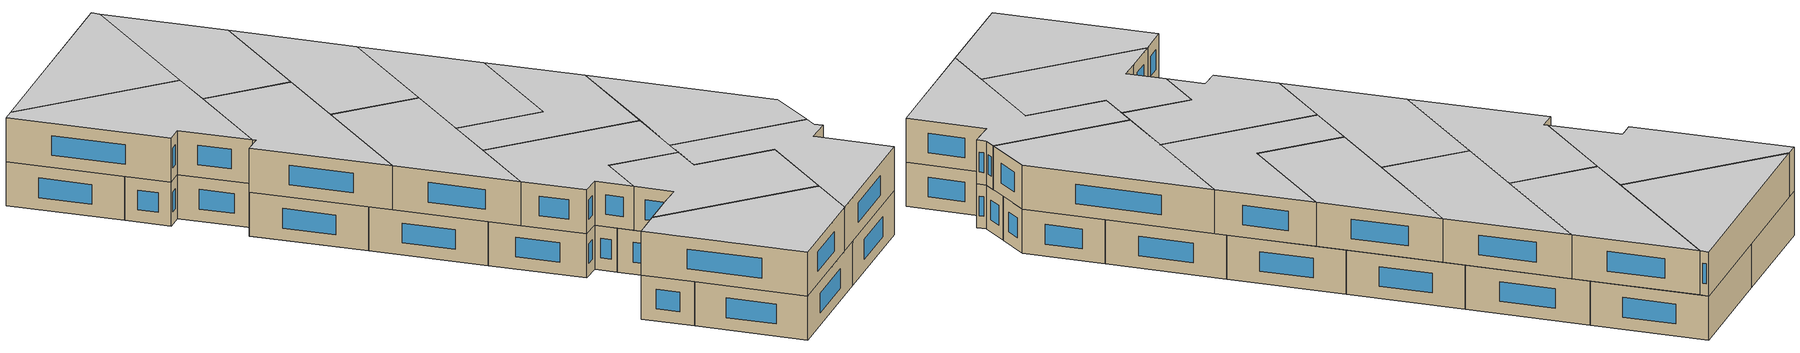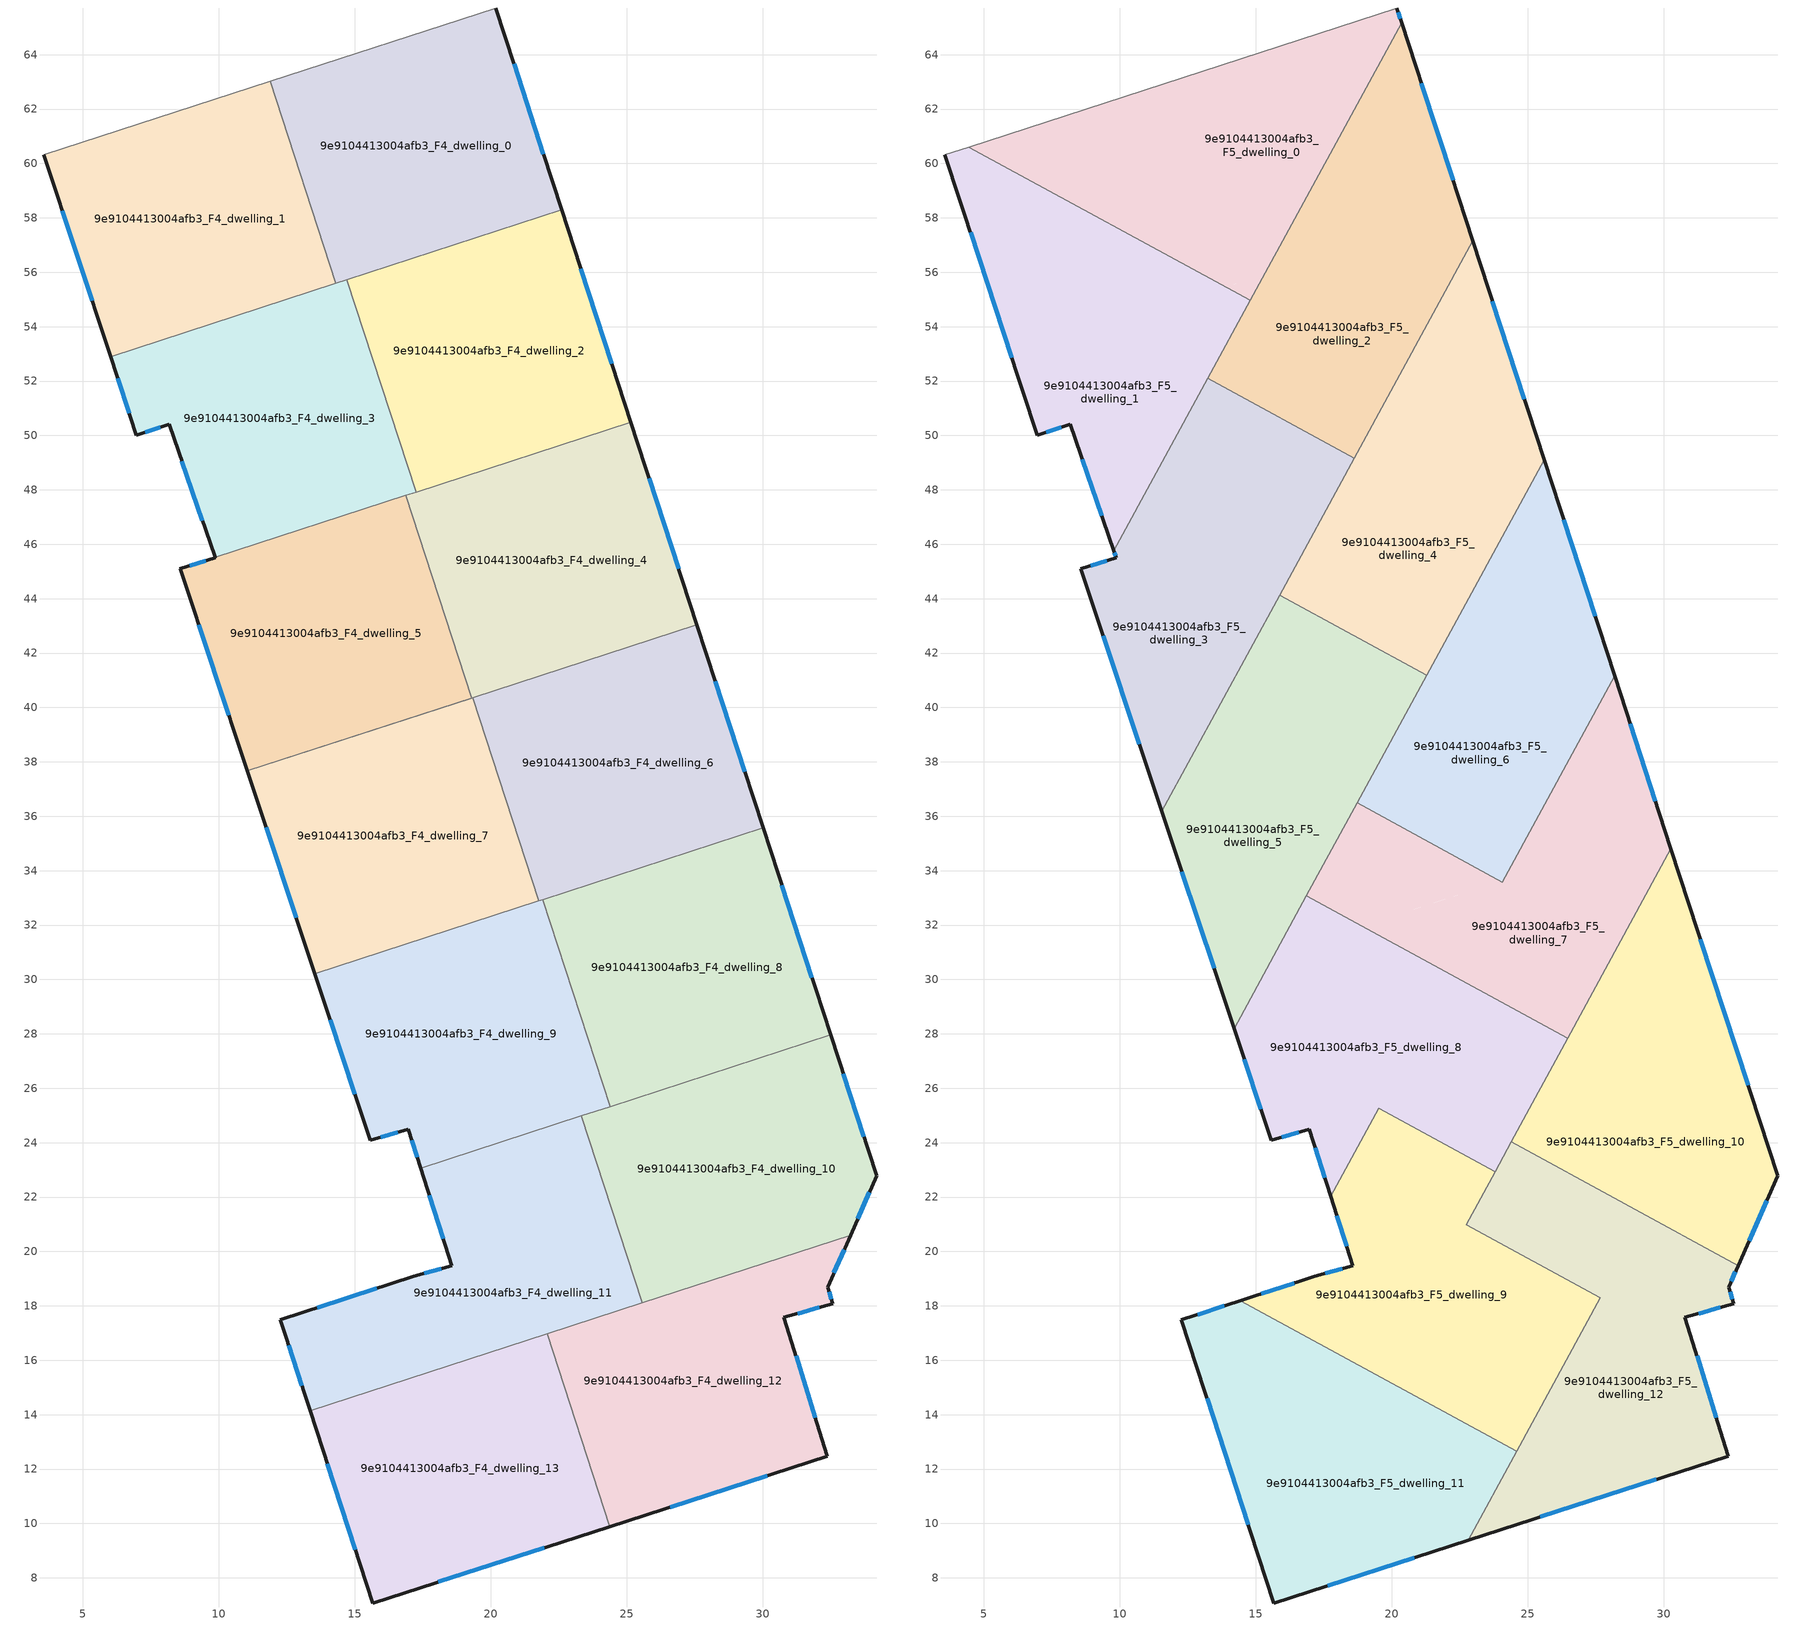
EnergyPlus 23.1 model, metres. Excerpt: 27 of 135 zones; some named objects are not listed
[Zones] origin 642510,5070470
9e9104413004afb3_F4_dwelling_0
 floor to 9e9104413004afb3_F3_dwelling_0 (EU_floor_Construction): 20.18,65.72 22.6,58.29 14.3,55.59 11.88,63.02 z12
 wall outside (EU_wall_Construction): 22.6,58.29 20.18,65.72 z12:15
 wall to 9e9104413004afb3_F4_dwelling_1 (EU_wall_Construction): 11.88,63.02 14.3,55.59 z12:15
 wall adiabatic (EU_wall_Construction): 20.18,65.72 11.88,63.02 z12:15
 wall to 9e9104413004afb3_F4_dwelling_2 (EU_wall_Construction): 14.71,55.72 22.6,58.29 z12:15
 wall to 9e9104413004afb3_F4_dwelling_3 (EU_wall_Construction): 14.3,55.59 14.71,55.72 z12:15
 window (EU_Window_Construction): 21.93,60.35 20.85,63.66 z12.83:14.17
9e9104413004afb3_F4_dwelling_1
 floor to 9e9104413004afb3_F3_dwelling_1 (EU_floor_Construction): 11.88,63.02 14.3,55.59 6.01,52.9 3.57,60.32 z12
 wall outside (EU_wall_Construction): 3.57,60.32 6.01,52.9 z12:15
 wall adiabatic (EU_wall_Construction): 11.88,63.02 3.57,60.32 z12:15
 wall to 9e9104413004afb3_F4_dwelling_3 (EU_wall_Construction): 6.01,52.9 14.3,55.59 z12:15
 window (EU_Window_Construction): 4.24,58.26 5.34,54.95 z12.83:14.17
9e9104413004afb3_F4_dwelling_10
 floor to 9e9104413004afb3_F3_dwelling_10 (EU_floor_Construction): 32.49,27.96 34.18,22.78 33.22,20.6 25.56,18.11 23.33,24.98 z12
 wall outside (EU_wall_Construction): 33.22,20.6 34.18,22.78 32.49,27.96 z12:15
 wall to 9e9104413004afb3_F4_dwelling_11 (EU_wall_Construction): 23.33,24.98 25.56,18.11 z12:15
 wall to 9e9104413004afb3_F4_dwelling_12 (EU_wall_Construction): 25.56,18.11 33.22,20.6 z12:15
 wall to 9e9104413004afb3_F4_dwelling_8 (EU_wall_Construction): 32.49,27.96 24.39,25.32 z12:15
 wall to 9e9104413004afb3_F4_dwelling_9 (EU_wall_Construction): 24.39,25.32 23.33,24.98 z12:15
 window (EU_Window_Construction): 33.49,21.21 33.91,22.18 / 33.71,24.21 32.96,26.52 z12.83:14.17
 ceiling adiabatic (EU_roof_Construction): 23.92,23.17 25.25,25.61 23.33,24.98 z15
9e9104413004afb3_F4_dwelling_11
 floor to 9e9104413004afb3_F3_dwelling_11 (EU_floor_Construction): 23.33,24.98 25.56,18.11 13.35,14.14 12.26,17.48 17.16,19.08 18.56,19.48 17.42,23.06 z12
 wall outside (EU_wall_Construction): 17.42,23.06 18.56,19.48 17.16,19.08 12.26,17.48 13.35,14.14 z12:15
 wall to 9e9104413004afb3_F4_dwelling_9 (EU_wall_Construction): 23.33,24.98 17.42,23.06 z12:15
 wall to 9e9104413004afb3_F4_dwelling_13 (EU_wall_Construction): 13.35,14.14 22.06,16.98 z12:15
 wall to 9e9104413004afb3_F4_dwelling_12 (EU_wall_Construction): 22.06,16.98 25.56,18.11 z12:15
 window (EU_Window_Construction): 12.56,16.56 13.05,15.07 / 15.81,18.64 13.62,17.93 / 18.18,19.37 17.55,19.19 / 17.74,22.07 18.25,20.47 z12.83:14.17
 ceiling adiabatic (EU_roof_Construction): 23.8,22.94 23.92,23.17 23.33,24.98 21.27,24.31 z15
9e9104413004afb3_F4_dwelling_12
 floor to 9e9104413004afb3_F3_dwelling_12 (EU_floor_Construction): 33.22,20.6 32.38,18.68 32.57,18.08 30.77,17.58 32.37,12.47 24.37,9.89 22.06,16.98 z12
 wall outside (EU_wall_Construction): 24.37,9.89 32.37,12.47 30.77,17.58 32.57,18.08 32.38,18.68 33.22,20.6 z12:15
 wall to 9e9104413004afb3_F4_dwelling_13 (EU_wall_Construction): 22.06,16.98 24.37,9.89 z12:15
 window (EU_Window_Construction): 32.52,18.24 32.43,18.51 / 31.27,17.72 32.08,17.94 / 31.93,13.89 31.22,16.16 / 26.58,10.6 30.16,11.76 / 32.61,19.21 32.99,20.07 z12.83:14.17
9e9104413004afb3_F4_dwelling_13
 floor to 9e9104413004afb3_F3_dwelling_13 (EU_floor_Construction): 22.06,16.98 24.37,9.89 15.66,7.08 13.35,14.14 z12
 wall outside (EU_wall_Construction): 13.35,14.14 15.66,7.08 24.37,9.89 z12:15
 window (EU_Window_Construction): 18.07,7.85 21.96,9.11 / 13.99,12.19 15.02,9.03 z12.83:14.17
9e9104413004afb3_F4_dwelling_2
 floor to 9e9104413004afb3_F3_dwelling_2 (EU_floor_Construction): 22.6,58.29 25.15,50.48 17.24,47.92 14.71,55.72 z12
 wall outside (EU_wall_Construction): 25.15,50.48 22.6,58.29 z12:15
 wall to 9e9104413004afb3_F4_dwelling_3 (EU_wall_Construction): 14.71,55.72 17.24,47.92 z12:15
 wall to 9e9104413004afb3_F4_dwelling_4 (EU_wall_Construction): 17.24,47.92 25.15,50.48 z12:15
 window (EU_Window_Construction): 24.44,52.65 23.3,56.13 z12.83:14.17
9e9104413004afb3_F4_dwelling_3
 floor to 9e9104413004afb3_F3_dwelling_3 (EU_floor_Construction): 14.71,55.72 17.24,47.92 9.86,45.52 8.17,50.41 6.97,50.01 6.01,52.9 z12
 wall outside (EU_wall_Construction): 6.01,52.9 6.97,50.01 8.17,50.41 9.86,45.52 z12:15
 wall to 9e9104413004afb3_F4_dwelling_5 (EU_wall_Construction): 9.86,45.52 16.87,47.8 z12:15
 wall to 9e9104413004afb3_F4_dwelling_4 (EU_wall_Construction): 16.87,47.79 17.25,47.92 z12:15
 window (EU_Window_Construction): 8.64,49.05 9.39,46.87 / 7.3,50.12 7.83,50.3 / 6.28,52.1 6.7,50.81 z12.83:14.17
9e9104413004afb3_F4_dwelling_4
 floor to 9e9104413004afb3_F3_dwelling_4 (EU_floor_Construction): 25.15,50.48 27.57,43.04 19.29,40.35 16.87,47.79 z12
 wall outside (EU_wall_Construction): 27.57,43.04 25.15,50.48 z12:15
 wall to 9e9104413004afb3_F4_dwelling_5 (EU_wall_Construction): 16.87,47.79 19.29,40.35 11.04,37.66 z12:15
 wall to 9e9104413004afb3_F4_dwelling_7 (EU_wall_Construction): 11.04,37.66 19.32,40.36 z12:15
 wall to 9e9104413004afb3_F4_dwelling_6 (EU_wall_Construction): 19.32,40.36 27.57,43.04 z12:15
 window (EU_Window_Construction): 26.9,45.1 25.82,48.42 z12.83:14.17
9e9104413004afb3_F4_dwelling_5
 floor to 9e9104413004afb3_F3_dwelling_5 (EU_floor_Construction): 16.87,47.79 19.29,40.35 11.04,37.66 8.56,45.1 9.87,45.5 9.86,45.52 z12
 wall outside (EU_wall_Construction): 8.57,45.1 11.04,37.66 / 9.86,45.52 9.87,45.5 8.56,45.1 z12:15
 window (EU_Window_Construction): 9.25,43.04 10.36,39.72 / 9.51,45.39 8.93,45.21 z12.83:14.17
9e9104413004afb3_F4_dwelling_6
 floor to 9e9104413004afb3_F3_dwelling_6 (EU_floor_Construction): 27.57,43.04 30.01,35.57 21.75,32.88 19.32,40.36 z12
 wall outside (EU_wall_Construction): 30.01,35.57 27.57,43.04 z12:15
 wall to 9e9104413004afb3_F4_dwelling_7 (EU_wall_Construction): 19.32,40.36 21.75,32.88 z12:15
 wall to 9e9104413004afb3_F4_dwelling_8 (EU_wall_Construction): 21.91,32.94 30.01,35.57 z12:15
 wall to 9e9104413004afb3_F4_dwelling_9 (EU_wall_Construction): 21.75,32.88 21.91,32.94 z12:15
 window (EU_Window_Construction): 29.33,37.64 28.25,40.97 z12.83:14.17
9e9104413004afb3_F4_dwelling_7
 floor to 9e9104413004afb3_F3_dwelling_7 (EU_floor_Construction): 19.32,40.36 21.75,32.88 13.52,30.21 11.04,37.66 z12
 wall outside (EU_wall_Construction): 11.04,37.66 13.52,30.21 z12:15
 wall to 9e9104413004afb3_F4_dwelling_9 (EU_wall_Construction): 13.52,30.21 21.75,32.88 z12:15
 window (EU_Window_Construction): 11.73,35.6 12.84,32.27 z12.83:14.17
9e9104413004afb3_F4_dwelling_8
 floor to 9e9104413004afb3_F3_dwelling_8 (EU_floor_Construction): 30.01,35.57 32.49,27.96 24.39,25.33 21.91,32.94 z12
 wall outside (EU_wall_Construction): 32.49,27.96 30.01,35.57 z12:15
 wall to 9e9104413004afb3_F4_dwelling_9 (EU_wall_Construction): 21.91,32.94 24.39,25.33 z12:15
 window (EU_Window_Construction): 31.8,30.07 30.69,33.46 z12.83:14.17
9e9104413004afb3_F4_dwelling_9
 floor to 9e9104413004afb3_F3_dwelling_9 (EU_floor_Construction): 21.91,32.94 24.39,25.33 17.42,23.06 16.96,24.49 15.56,24.09 13.52,30.21 z12
 wall outside (EU_wall_Construction): 13.52,30.21 15.56,24.09 16.96,24.49 17.42,23.06 z12:15
 window (EU_Window_Construction): 15.95,24.2 16.58,24.38 / 14.09,28.52 15,25.78 / 17.09,24.09 17.29,23.46 z12.83:14.17
9e9104413004afb3_F5_dwelling_0
 floor to 9e9104413004afb3_F4_dwelling_0 (EU_floor_Construction): 20.18,65.72 20.35,65.18 15.31,55.92 14.3,55.59 11.88,63.02 z15
 floor to 9e9104413004afb3_F4_dwelling_1 (EU_floor_Construction): 11.88,63.02 14.3,55.59 13.89,55.46 4.45,60.6 z15
 floor to 9e9104413004afb3_F4_dwelling_3 (EU_floor_Construction): 14.71,55.72 14.89,55.16 14.79,54.97 13.89,55.46 z15
 floor to 9e9104413004afb3_F4_dwelling_2 (EU_floor_Construction): 15.31,55.92 14.89,55.16 14.71,55.72 z15
 wall outside (EU_wall_Construction): 20.35,65.18 20.18,65.72 z15:18
 wall to 9e9104413004afb3_F5_dwelling_1 (EU_wall_Construction): 4.45,60.6 14.79,54.97 z15:18
 wall adiabatic (EU_wall_Construction): 20.18,65.72 4.45,60.6 z15:18
 wall to 9e9104413004afb3_F5_dwelling_2 (EU_wall_Construction): 14.79,54.97 20.35,65.18 z15:18
 window (EU_Window_Construction): 20.31,65.33 20.23,65.57 z15.83:17.17
 ceiling to 9e9104413004afb3_F6_dwelling_0 (EU_floor_Construction): 14.79,54.97 20.35,65.18 20.18,65.72 4.45,60.6 z18
9e9104413004afb3_F5_dwelling_1
 floor to 9e9104413004afb3_F4_dwelling_1 (EU_floor_Construction): 13.89,55.46 6.01,52.9 3.57,60.32 4.45,60.6 z15
 floor to 9e9104413004afb3_F4_dwelling_3 (EU_floor_Construction): 14.79,54.97 9.77,45.77 8.17,50.41 6.97,50.01 6.01,52.9 13.89,55.46 z15
 wall outside (EU_wall_Construction): 3.57,60.32 6.97,50.01 8.17,50.41 9.77,45.77 z15:18
 wall adiabatic (EU_wall_Construction): 4.45,60.6 3.57,60.32 z15:18
 wall to 9e9104413004afb3_F5_dwelling_3 (EU_wall_Construction): 9.77,45.77 13.22,52.1 z15:18
 wall to 9e9104413004afb3_F5_dwelling_2 (EU_wall_Construction): 13.22,52.1 14.79,54.97 z15:18
 window (EU_Window_Construction): 8.61,49.12 9.33,47.05 / 7.3,50.12 7.83,50.3 / 4.51,57.46 6.02,52.86 z15.83:17.17
 ceiling to 9e9104413004afb3_F6_dwelling_1 (EU_floor_Construction): 9.77,45.77 14.79,54.97 4.45,60.6 3.57,60.32 6.97,50.01 8.17,50.41 z18
9e9104413004afb3_F5_dwelling_10
 floor to 9e9104413004afb3_F4_dwelling_10 (EU_floor_Construction): 32.49,27.96 34.18,22.78 33.22,20.6 31.62,20.08 24.39,24.03 25.25,25.61 z15
 floor to 9e9104413004afb3_F4_dwelling_12 (EU_floor_Construction): 33.22,20.6 32.73,19.48 31.62,20.08 z15
 floor to 9e9104413004afb3_F4_dwelling_8 (EU_floor_Construction): 30.26,34.8 32.49,27.96 25.25,25.61 z15
 wall outside (EU_wall_Construction): 32.73,19.48 34.18,22.78 30.26,34.8 z15:18
 wall to 9e9104413004afb3_F5_dwelling_12 (EU_wall_Construction): 24.39,24.03 32.73,19.48 z15:18
 wall to 9e9104413004afb3_F5_dwelling_7 (EU_wall_Construction): 30.26,34.8 26.47,27.84 z15:18
 wall to 9e9104413004afb3_F5_dwelling_8 (EU_wall_Construction): 26.46,27.84 24.39,24.03 z15:18
 window (EU_Window_Construction): 33.13,20.4 33.78,21.87 / 33.09,26.11 31.34,31.47 z15.83:17.17
 ceiling to 9e9104413004afb3_F6_dwelling_10 (EU_floor_Construction): 32.73,19.48 34.18,22.78 30.26,34.8 24.39,24.03 z18
9e9104413004afb3_F5_dwelling_11
 floor to 9e9104413004afb3_F4_dwelling_13 (EU_floor_Construction): 23.23,13.4 23.88,11.37 22.8,9.38 15.66,7.08 13.35,14.14 18.68,15.88 z15
 floor to 9e9104413004afb3_F4_dwelling_11 (EU_floor_Construction): 18.68,15.88 13.35,14.14 12.26,17.48 14.43,18.19 z15
 floor to 9e9104413004afb3_F4_dwelling_12 (EU_floor_Construction): 24.58,12.66 23.88,11.37 23.23,13.4 z15
 wall outside (EU_wall_Construction): 14.43,18.19 12.26,17.48 15.66,7.08 22.8,9.38 z15:18
 wall to 9e9104413004afb3_F5_dwelling_9 (EU_wall_Construction): 24.58,12.66 14.43,18.19 z15:18
 wall to 9e9104413004afb3_F5_dwelling_12 (EU_wall_Construction): 22.8,9.38 24.58,12.66 z15:18
 window (EU_Window_Construction): 13.2,14.6 14.72,9.96 / 13.83,17.99 12.86,17.68 / 17.64,7.71 20.82,8.74 z15.83:17.17
 ceiling to 9e9104413004afb3_F6_dwelling_11 (EU_floor_Construction): 22.8,9.38 24.58,12.66 14.43,18.19 12.26,17.48 15.66,7.08 z18
9e9104413004afb3_F5_dwelling_12
 floor to 9e9104413004afb3_F4_dwelling_12 (EU_floor_Construction): 32.73,19.48 32.38,18.68 32.57,18.08 30.77,17.58 32.37,12.47 24.37,9.89 23.88,11.37 27.66,18.3 27.09,18.61 31.62,20.08 z15
 floor to 9e9104413004afb3_F4_dwelling_10 (EU_floor_Construction): 31.62,20.08 27.09,18.61 25.04,19.73 23.92,23.17 24.39,24.03 z15
 floor to 9e9104413004afb3_F4_dwelling_13 (EU_floor_Construction): 23.88,11.37 24.37,9.89 22.8,9.38 z15
 floor to 9e9104413004afb3_F4_dwelling_11 (EU_floor_Construction): 23.92,23.17 25.04,19.73 22.73,20.99 z15
 wall outside (EU_wall_Construction): 22.8,9.38 32.37,12.47 30.77,17.58 32.57,18.08 32.38,18.68 32.73,19.48 z15:18
 wall to 9e9104413004afb3_F5_dwelling_9 (EU_wall_Construction): 23.8,22.94 22.73,20.99 27.66,18.3 24.59,12.66 z15:18
 wall to 9e9104413004afb3_F5_dwelling_8 (EU_wall_Construction): 24.39,24.03 23.8,22.94 z15:18
 window (EU_Window_Construction): 25.45,10.24 29.72,11.62 / 32.47,18.9 32.63,19.26 / 32.52,18.24 32.43,18.51 / 31.27,17.72 32.08,17.94 / 31.93,13.89 31.22,16.16 z15.83:17.17
 ceiling to 9e9104413004afb3_F6_dwelling_12 (EU_floor_Construction): 32.37,12.47 30.77,17.58 32.57,18.08 32.38,18.68 32.73,19.48 24.39,24.03 22.73,20.99 27.66,18.3 22.8,9.38 z18
9e9104413004afb3_F5_dwelling_2
 floor to 9e9104413004afb3_F4_dwelling_2 (EU_floor_Construction): 22.6,58.29 22.97,57.15 18.61,49.16 16.46,50.33 14.89,55.16 15.31,55.92 z15
 floor to 9e9104413004afb3_F4_dwelling_0 (EU_floor_Construction): 20.35,65.18 22.6,58.29 15.31,55.92 z15
 floor to 9e9104413004afb3_F4_dwelling_3 (EU_floor_Construction): 14.89,55.16 16.46,50.33 13.22,52.1 z15
 wall outside (EU_wall_Construction): 22.97,57.15 20.35,65.18 z15:18
 wall to 9e9104413004afb3_F5_dwelling_3 (EU_wall_Construction): 13.22,52.1 18.61,49.16 z15:18
 wall to 9e9104413004afb3_F5_dwelling_4 (EU_wall_Construction): 18.61,49.16 22.97,57.15 z15:18
 window (EU_Window_Construction): 22.25,59.38 21.08,62.96 z15.83:17.17
 ceiling to 9e9104413004afb3_F6_dwelling_2 (EU_floor_Construction): 18.61,49.16 22.97,57.15 20.35,65.18 13.22,52.1 z18
9e9104413004afb3_F5_dwelling_3
 floor to 9e9104413004afb3_F4_dwelling_3 (EU_floor_Construction): 16.46,50.33 17.24,47.92 9.86,45.52 9.77,45.77 13.22,52.1 z15
 floor to 9e9104413004afb3_F4_dwelling_5 (EU_floor_Construction): 16.87,47.79 17.24,46.65 12.63,38.18 11.04,37.66 8.56,45.1 9.87,45.5 9.86,45.52 z15
 floor to 9e9104413004afb3_F4_dwelling_4 (EU_floor_Construction): 18.08,48.19 17.24,46.65 16.87,47.79 z15
 floor to 9e9104413004afb3_F4_dwelling_7 (EU_floor_Construction): 12.63,38.18 11.54,36.18 11.04,37.66 z15
 floor to 9e9104413004afb3_F4_dwelling_2 (EU_floor_Construction): 18.61,49.16 18.08,48.19 17.24,47.92 16.46,50.33 z15
 wall outside (EU_wall_Construction): 9.77,45.77 9.87,45.5 8.56,45.1 11.54,36.18 z15:18
 wall to 9e9104413004afb3_F5_dwelling_5 (EU_wall_Construction): 11.54,36.18 15.87,44.13 z15:18
 wall to 9e9104413004afb3_F5_dwelling_4 (EU_wall_Construction): 15.87,44.13 18.61,49.16 z15:18
 window (EU_Window_Construction): 9.51,45.39 8.93,45.21 / 9.8,45.7 9.84,45.58 / 9.39,42.63 10.71,38.65 z15.83:17.17
 ceiling to 9e9104413004afb3_F6_dwelling_3 (EU_floor_Construction): 11.54,36.18 18.61,49.16 13.22,52.1 9.77,45.77 9.87,45.5 8.56,45.1 z18
9e9104413004afb3_F5_dwelling_4
 floor to 9e9104413004afb3_F4_dwelling_4 (EU_floor_Construction): 25.14,50.48 25.59,49.11 21.28,41.18 18.53,42.68 17.24,46.65 18.08,48.19 z15
 floor to 9e9104413004afb3_F4_dwelling_2 (EU_floor_Construction): 22.97,57.15 25.14,50.48 18.08,48.19 z15
 floor to 9e9104413004afb3_F4_dwelling_5 (EU_floor_Construction): 17.24,46.65 18.53,42.68 15.87,44.13 z15
 wall outside (EU_wall_Construction): 25.59,49.11 22.97,57.15 z15:18
 wall to 9e9104413004afb3_F5_dwelling_5 (EU_wall_Construction): 15.87,44.13 21.28,41.18 z15:18
 wall to 9e9104413004afb3_F5_dwelling_6 (EU_wall_Construction): 21.28,41.18 25.59,49.11 z15:18
 window (EU_Window_Construction): 24.87,51.33 23.7,54.93 z15.83:17.17
 ceiling to 9e9104413004afb3_F6_dwelling_4 (EU_floor_Construction): 21.28,41.18 25.59,49.11 22.97,57.15 15.87,44.13 z18
9e9104413004afb3_F5_dwelling_5
 floor to 9e9104413004afb3_F4_dwelling_7 (EU_floor_Construction): 19.32,40.36 19.88,38.63 15.68,30.91 13.52,30.21 11.54,36.18 12.63,38.18 z15
 floor to 9e9104413004afb3_F4_dwelling_9 (EU_floor_Construction): 15.68,30.91 14.2,28.2 13.52,30.21 z15
 floor to 9e9104413004afb3_F4_dwelling_4 (EU_floor_Construction): 21.28,41.19 21.15,40.95 19.29,40.35 18.53,42.68 z15
 floor to 9e9104413004afb3_F4_dwelling_6 (EU_floor_Construction): 21.15,40.95 19.88,38.63 19.32,40.36 z15
 floor to 9e9104413004afb3_F4_dwelling_5 (EU_floor_Construction): 18.53,42.68 19.29,40.35 12.63,38.18 15.87,44.13 z15
 wall outside (EU_wall_Construction): 11.54,36.18 14.2,28.2 z15:18
 wall to 9e9104413004afb3_F5_dwelling_8 (EU_wall_Construction): 14.2,28.2 16.86,33.07 z15:18
 wall to 9e9104413004afb3_F5_dwelling_7 (EU_wall_Construction): 16.86,33.07 18.72,36.49 z15:18
 wall to 9e9104413004afb3_F5_dwelling_6 (EU_wall_Construction): 18.72,36.49 21.28,41.19 z15:18
 window (EU_Window_Construction): 12.27,33.97 13.46,30.41 z15.83:17.17
 ceiling to 9e9104413004afb3_F6_dwelling_5 (EU_floor_Construction): 14.2,28.2 21.28,41.18 15.87,44.13 11.54,36.18 z18
9e9104413004afb3_F5_dwelling_6
 floor to 9e9104413004afb3_F4_dwelling_6 (EU_floor_Construction): 27.57,43.04 28.18,41.16 24.09,33.64 23.99,33.61 20.98,35.26 19.88,38.63 21.15,40.95 z15
 floor to 9e9104413004afb3_F4_dwelling_4 (EU_floor_Construction): 25.59,49.11 27.57,43.04 21.15,40.95 z15
 floor to 9e9104413004afb3_F4_dwelling_7 (EU_floor_Construction): 19.88,38.63 20.98,35.26 18.72,36.49 z15
 wall outside (EU_wall_Construction): 28.18,41.16 25.59,49.11 z15:18
 wall to 9e9104413004afb3_F5_dwelling_7 (EU_wall_Construction): 18.72,36.49 24.05,33.58 28.18,41.16 z15:18
 window (EU_Window_Construction): 27.47,43.36 26.31,46.91 z15.83:17.17
 ceiling to 9e9104413004afb3_F6_dwelling_6 (EU_floor_Construction): 24.05,33.58 28.18,41.16 25.59,49.11 18.72,36.49 z18
9e9104413004afb3_F5_dwelling_7
 floor to 9e9104413004afb3_F4_dwelling_7 (EU_floor_Construction): 20.98,35.26 21.75,32.88 18.9,31.96 16.85,33.07 18.72,36.49 z15
 floor to 9e9104413004afb3_F4_dwelling_6 (EU_floor_Construction): 28.18,41.16 30.01,35.57 24.09,33.64 z15; 23.99,33.61 21.75,32.88 20.98,35.26 z15
 floor to 9e9104413004afb3_F4_dwelling_8 (EU_floor_Construction): 30.01,35.57 30.26,34.8 26.46,27.84 22.95,29.75 21.91,32.94 23.99,33.61 24.05,33.58 24.09,33.64 z15
 floor to 9e9104413004afb3_F4_dwelling_9 (EU_floor_Construction): 21.91,32.94 22.95,29.75 18.9,31.96 z15
 wall outside (EU_wall_Construction): 30.26,34.8 28.18,41.16 z15:18
 wall to 9e9104413004afb3_F5_dwelling_8 (EU_wall_Construction): 16.85,33.07 26.46,27.84 z15:18
 window (EU_Window_Construction): 29.68,36.56 28.76,39.4 z15.83:17.17
 ceiling to 9e9104413004afb3_F6_dwelling_7 (EU_floor_Construction): 26.46,27.84 30.26,34.8 28.18,41.16 24.05,33.58 18.72,36.49 16.85,33.07 z18
9e9104413004afb3_F5_dwelling_8
 floor to 9e9104413004afb3_F4_dwelling_8 (EU_floor_Construction): 26.46,27.84 25.25,25.61 24.39,25.33 22.95,29.75 z15
 floor to 9e9104413004afb3_F4_dwelling_9 (EU_floor_Construction): 22.95,29.75 24.39,25.33 21.27,24.31 19.52,25.27 18.51,23.42 17.42,23.06 16.96,24.49 15.56,24.09 14.2,28.2 15.68,30.91 18.9,31.96 z15
 floor adiabatic (EU_floor_Construction): 25.25,25.61 23.8,22.94 21.27,24.31 z15
 floor to 9e9104413004afb3_F4_dwelling_11 (EU_floor_Construction): 18.51,23.42 17.75,22.02 17.42,23.06 z15
 floor to 9e9104413004afb3_F4_dwelling_7 (EU_floor_Construction): 18.9,31.96 15.68,30.91 16.86,33.07 z15
 wall outside (EU_wall_Construction): 14.2,28.2 15.56,24.09 16.96,24.49 17.75,22.02 z15:18
 wall to 9e9104413004afb3_F5_dwelling_9 (EU_wall_Construction): 17.75,22.02 19.52,25.27 23.8,22.94 z15:18
 window (EU_Window_Construction): 17.18,23.8 17.53,22.71 / 15.95,24.2 16.58,24.38 / 14.57,27.06 15.19,25.22 z15.83:17.17
 ceiling to 9e9104413004afb3_F6_dwelling_8 (EU_floor_Construction): 23.8,22.94 26.46,27.84 16.85,33.07 14.2,28.2 15.56,24.09 16.96,24.49 17.75,22.02 19.52,25.27 z18
9e9104413004afb3_F5_dwelling_9
 floor to 9e9104413004afb3_F4_dwelling_11 (EU_floor_Construction): 23.8,22.94 22.73,20.99 25.04,19.73 25.56,18.11 18.68,15.88 14.43,18.19 17.16,19.08 18.56,19.48 17.75,22.02 18.51,23.42 21.27,24.31 z15
 floor to 9e9104413004afb3_F4_dwelling_12 (EU_floor_Construction): 27.66,18.3 24.58,12.66 23.23,13.4 22.06,16.98 27.09,18.61 z15
 floor to 9e9104413004afb3_F4_dwelling_9 (EU_floor_Construction): 21.27,24.31 18.51,23.42 19.52,25.27 z15
 floor to 9e9104413004afb3_F4_dwelling_13 (EU_floor_Construction): 22.06,16.98 23.23,13.4 18.68,15.88 z15
 floor to 9e9104413004afb3_F4_dwelling_10 (EU_floor_Construction): 27.09,18.61 25.56,18.11 25.04,19.73 z15
 wall outside (EU_wall_Construction): 17.75,22.02 18.56,19.48 17.16,19.08 14.43,18.19 z15:18
 window (EU_Window_Construction): 18.18,19.37 17.55,19.19 / 17.98,21.32 18.34,20.19 / 16.41,18.84 15.19,18.44 z15.83:17.17
 ceiling to 9e9104413004afb3_F6_dwelling_9 (EU_floor_Construction): 24.58,12.66 27.66,18.3 22.73,20.99 23.8,22.94 19.52,25.27 17.75,22.02 18.56,19.48 17.16,19.08 14.43,18.19 z18
[Building]
EU S2 Campaign: North Axis=0; Terrain=City; Solar Distribution=FullExterior
[Site:Location]
Lyon-Bron: Latitude=45.75; Longitude=5; Time Zone=1; Elevation=198
[SizingPeriod:WeatherFileDays]
AnnualSizingPeriod: Begin Month=1; Begin Day of Month=1; End Month=12; End Day of Month=31; Day of Week for Start Day=Monday; Use Weather File Daylight Saving Period=No; Use Weather File Rain and Snow Indicators=No
[MATERIAL]
EU_InternalMass_Material: Roughness=MediumRough; Thickness=0.1; Conductivity=1; Density=1800; Specific Heat=900; Thermal Absorptance=0.9; Solar Absorptance=0.7; Visible Absorptance=0.7
[MATERIAL:NOMASS] Roughness=MediumRough; Thermal Absorptance=0.9; Solar Absorptance=0.7; Visible Absorptance=0.7
Name | Thermal Resistance
EU_wall_NoMass | 1.97775
EU_roof_NoMass | 1.81626
EU_floor_NoMass | 1.84812
[WINDOWMATERIAL:SIMPLEGLAZINGSYSTEM]
EU_Window_SimpleGlazing: UFactor=3.27502; Solar Heat Gain Coefficient=0.76; Visible Transmittance=0.76
[CONSTRUCTION]
EU_wall_Construction: EU_wall_NoMass
EU_roof_Construction: EU_roof_NoMass
EU_floor_Construction: EU_floor_NoMass
EU_Window_Construction: EU_Window_SimpleGlazing
EU_InternalMass_Construction: EU_InternalMass_Material
[ZONE] Type=1; Multiplier=1; Ceiling Height=autocalculate; Floor Area=autocalculate; Part of Total Floor Area=Yes
Name | Volume
9e9104413004afb3_F4_dwelling_0 | 204.502
9e9104413004afb3_F5_dwelling_0 | 219.425
9e9104413004afb3_F4_dwelling_1 | 204.493
9e9104413004afb3_F5_dwelling_1 | 219.427
9e9104413004afb3_F4_dwelling_10; 9e9104413004afb3_F4_dwelling_2 | 204.508
9e9104413004afb3_F5_dwelling_10; 9e9104413004afb3_F5_dwelling_5 | 220.237
9e9104413004afb3_F4_dwelling_11 | 204.521
9e9104413004afb3_F5_dwelling_11 | 225.526
9e9104413004afb3_F4_dwelling_12 | 204.51
9e9104413004afb3_F5_dwelling_12 | 220.252
9e9104413004afb3_F4_dwelling_13 | 204.511
9e9104413004afb3_F5_dwelling_2 | 221.021
9e9104413004afb3_F4_dwelling_3; 9e9104413004afb3_F4_dwelling_9 | 204.509
9e9104413004afb3_F5_dwelling_3 | 221.05
9e9104413004afb3_F4_dwelling_4 | 204.52
9e9104413004afb3_F5_dwelling_4 | 220.242
9e9104413004afb3_F4_dwelling_5 | 204.505
9e9104413004afb3_F4_dwelling_6 | 204.507
9e9104413004afb3_F5_dwelling_6 | 209.656
9e9104413004afb3_F4_dwelling_7 | 204.504
9e9104413004afb3_F5_dwelling_7 | 220.232
9e9104413004afb3_F4_dwelling_8 | 204.515
9e9104413004afb3_F5_dwelling_8 | 220.247
9e9104413004afb3_F5_dwelling_9 | 225.5
[INTERNALMASS] Construction=EU_InternalMass_Construction
Name | Zone or ZoneList | Surface Area
9e9104413004afb3_F4_dwelling_0_EU_InternalMass | 9e9104413004afb3_F4_dwelling_0 | 68.1684
9e9104413004afb3_F4_dwelling_1_EU_InternalMass | 9e9104413004afb3_F4_dwelling_1 | 68.1644
9e9104413004afb3_F4_dwelling_2_EU_InternalMass | 9e9104413004afb3_F4_dwelling_2 | 68.168
9e9104413004afb3_F4_dwelling_3_EU_InternalMass | 9e9104413004afb3_F4_dwelling_3 | 68.171
9e9104413004afb3_F4_dwelling_4_EU_InternalMass | 9e9104413004afb3_F4_dwelling_4 | 68.1759
9e9104413004afb3_F4_dwelling_5_EU_InternalMass | 9e9104413004afb3_F4_dwelling_5 | 68.1705
9e9104413004afb3_F4_dwelling_6_EU_InternalMass | 9e9104413004afb3_F4_dwelling_6 | 68.1672
9e9104413004afb3_F4_dwelling_7_EU_InternalMass | 9e9104413004afb3_F4_dwelling_7 | 68.1689
9e9104413004afb3_F4_dwelling_8_EU_InternalMass | 9e9104413004afb3_F4_dwelling_8 | 68.1686
9e9104413004afb3_F4_dwelling_9_EU_InternalMass | 9e9104413004afb3_F4_dwelling_9 | 68.1686
9e9104413004afb3_F4_dwelling_10_EU_InternalMass | 9e9104413004afb3_F4_dwelling_10 | 68.1702
9e9104413004afb3_F4_dwelling_11_EU_InternalMass | 9e9104413004afb3_F4_dwelling_11 | 68.1742
9e9104413004afb3_F4_dwelling_12_EU_InternalMass | 9e9104413004afb3_F4_dwelling_12 | 68.1709
9e9104413004afb3_F4_dwelling_13_EU_InternalMass | 9e9104413004afb3_F4_dwelling_13 | 68.169
9e9104413004afb3_F5_dwelling_0_EU_InternalMass | 9e9104413004afb3_F5_dwelling_0 | 73.1397
9e9104413004afb3_F5_dwelling_1_EU_InternalMass | 9e9104413004afb3_F5_dwelling_1 | 73.1423
9e9104413004afb3_F5_dwelling_2_EU_InternalMass | 9e9104413004afb3_F5_dwelling_2 | 73.6723
9e9104413004afb3_F5_dwelling_3_EU_InternalMass | 9e9104413004afb3_F5_dwelling_3 | 73.6824
9e9104413004afb3_F5_dwelling_4_EU_InternalMass | 9e9104413004afb3_F5_dwelling_4 | 73.4152
9e9104413004afb3_F5_dwelling_5_EU_InternalMass | 9e9104413004afb3_F5_dwelling_5 | 73.4138
9e9104413004afb3_F5_dwelling_6_EU_InternalMass | 9e9104413004afb3_F5_dwelling_6 | 69.8866
9e9104413004afb3_F5_dwelling_7_EU_InternalMass | 9e9104413004afb3_F5_dwelling_7 | 73.4122
9e9104413004afb3_F5_dwelling_8_EU_InternalMass | 9e9104413004afb3_F5_dwelling_8 | 73.4158
9e9104413004afb3_F5_dwelling_9_EU_InternalMass | 9e9104413004afb3_F5_dwelling_9 | 75.167
9e9104413004afb3_F5_dwelling_10_EU_InternalMass | 9e9104413004afb3_F5_dwelling_10 | 73.4154
9e9104413004afb3_F5_dwelling_11_EU_InternalMass | 9e9104413004afb3_F5_dwelling_11 | 75.1755
9e9104413004afb3_F5_dwelling_12_EU_InternalMass | 9e9104413004afb3_F5_dwelling_12 | 73.4174
[OTHEREQUIPMENT] Fuel Type=Electricity; Design Level Calculation Method=Watts/Area; Power per Zone Floor Area=1; Fraction Latent=0; Fraction Radiant=0; Fraction Lost=0; Carbon Dioxide Generation Rate=0; EndUse Subcategory=EU_Step8_InternalGains
Name | Zone or ZoneList or Space or SpaceList | Schedule
EU_Step8_InternalGain_9e9104413004afb3_F4_dwelling_0_f000 | 9e9104413004afb3_F4_dwelling_0 | EU_Step8_GainSchedule_9e9104413004afb3_F4_dwelling_0_f000
EU_Step8_InternalGain_9e9104413004afb3_F4_dwelling_1_f000 | 9e9104413004afb3_F4_dwelling_1 | EU_Step8_GainSchedule_9e9104413004afb3_F4_dwelling_1_f000
EU_Step8_InternalGain_9e9104413004afb3_F4_dwelling_2_f000 | 9e9104413004afb3_F4_dwelling_2 | EU_Step8_GainSchedule_9e9104413004afb3_F4_dwelling_2_f000
EU_Step8_InternalGain_9e9104413004afb3_F4_dwelling_3_f000 | 9e9104413004afb3_F4_dwelling_3 | EU_Step8_GainSchedule_9e9104413004afb3_F4_dwelling_3_f000
EU_Step8_InternalGain_9e9104413004afb3_F4_dwelling_4_f000 | 9e9104413004afb3_F4_dwelling_4 | EU_Step8_GainSchedule_9e9104413004afb3_F4_dwelling_4_f000
EU_Step8_InternalGain_9e9104413004afb3_F4_dwelling_5_f000 | 9e9104413004afb3_F4_dwelling_5 | EU_Step8_GainSchedule_9e9104413004afb3_F4_dwelling_5_f000
EU_Step8_InternalGain_9e9104413004afb3_F4_dwelling_6_f000 | 9e9104413004afb3_F4_dwelling_6 | EU_Step8_GainSchedule_9e9104413004afb3_F4_dwelling_6_f000
EU_Step8_InternalGain_9e9104413004afb3_F4_dwelling_7_f000 | 9e9104413004afb3_F4_dwelling_7 | EU_Step8_GainSchedule_9e9104413004afb3_F4_dwelling_7_f000
EU_Step8_InternalGain_9e9104413004afb3_F4_dwelling_8_f000 | 9e9104413004afb3_F4_dwelling_8 | EU_Step8_GainSchedule_9e9104413004afb3_F4_dwelling_8_f000
EU_Step8_InternalGain_9e9104413004afb3_F4_dwelling_9_f000 | 9e9104413004afb3_F4_dwelling_9 | EU_Step8_GainSchedule_9e9104413004afb3_F4_dwelling_9_f000
EU_Step8_InternalGain_9e9104413004afb3_F4_dwelling_10_f000 | 9e9104413004afb3_F4_dwelling_10 | EU_Step8_GainSchedule_9e9104413004afb3_F4_dwelling_10_f000
EU_Step8_InternalGain_9e9104413004afb3_F4_dwelling_11_f000 | 9e9104413004afb3_F4_dwelling_11 | EU_Step8_GainSchedule_9e9104413004afb3_F4_dwelling_11_f000
EU_Step8_InternalGain_9e9104413004afb3_F4_dwelling_12_f000 | 9e9104413004afb3_F4_dwelling_12 | EU_Step8_GainSchedule_9e9104413004afb3_F4_dwelling_12_f000
EU_Step8_InternalGain_9e9104413004afb3_F4_dwelling_13_f000 | 9e9104413004afb3_F4_dwelling_13 | EU_Step8_GainSchedule_9e9104413004afb3_F4_dwelling_13_f000
EU_Step8_InternalGain_9e9104413004afb3_F5_dwelling_0_f000 | 9e9104413004afb3_F5_dwelling_0 | EU_Step8_GainSchedule_9e9104413004afb3_F5_dwelling_0_f000
EU_Step8_InternalGain_9e9104413004afb3_F5_dwelling_1_f000 | 9e9104413004afb3_F5_dwelling_1 | EU_Step8_GainSchedule_9e9104413004afb3_F5_dwelling_1_f000
EU_Step8_InternalGain_9e9104413004afb3_F5_dwelling_2_f000 | 9e9104413004afb3_F5_dwelling_2 | EU_Step8_GainSchedule_9e9104413004afb3_F5_dwelling_2_f000
EU_Step8_InternalGain_9e9104413004afb3_F5_dwelling_3_f000 | 9e9104413004afb3_F5_dwelling_3 | EU_Step8_GainSchedule_9e9104413004afb3_F5_dwelling_3_f000
EU_Step8_InternalGain_9e9104413004afb3_F5_dwelling_4_f000 | 9e9104413004afb3_F5_dwelling_4 | EU_Step8_GainSchedule_9e9104413004afb3_F5_dwelling_4_f000
EU_Step8_InternalGain_9e9104413004afb3_F5_dwelling_5_f000 | 9e9104413004afb3_F5_dwelling_5 | EU_Step8_GainSchedule_9e9104413004afb3_F5_dwelling_5_f000
EU_Step8_InternalGain_9e9104413004afb3_F5_dwelling_6_f000 | 9e9104413004afb3_F5_dwelling_6 | EU_Step8_GainSchedule_9e9104413004afb3_F5_dwelling_6_f000
EU_Step8_InternalGain_9e9104413004afb3_F5_dwelling_7_f000 | 9e9104413004afb3_F5_dwelling_7 | EU_Step8_GainSchedule_9e9104413004afb3_F5_dwelling_7_f000
EU_Step8_InternalGain_9e9104413004afb3_F5_dwelling_8_f000 | 9e9104413004afb3_F5_dwelling_8 | EU_Step8_GainSchedule_9e9104413004afb3_F5_dwelling_8_f000
EU_Step8_InternalGain_9e9104413004afb3_F5_dwelling_9_f000 | 9e9104413004afb3_F5_dwelling_9 | EU_Step8_GainSchedule_9e9104413004afb3_F5_dwelling_9_f000
EU_Step8_InternalGain_9e9104413004afb3_F5_dwelling_10_f000 | 9e9104413004afb3_F5_dwelling_10 | EU_Step8_GainSchedule_9e9104413004afb3_F5_dwelling_10_f000
EU_Step8_InternalGain_9e9104413004afb3_F5_dwelling_11_f000 | 9e9104413004afb3_F5_dwelling_11 | EU_Step8_GainSchedule_9e9104413004afb3_F5_dwelling_11_f000
EU_Step8_InternalGain_9e9104413004afb3_F5_dwelling_12_f000 | 9e9104413004afb3_F5_dwelling_12 | EU_Step8_GainSchedule_9e9104413004afb3_F5_dwelling_12_f000
[ZONEVENTILATION:DESIGNFLOWRATE] Schedule=EU_AlwaysOn; Design Flow Rate Calculation Method=AirChanges/Hour; Air Changes per Hour=0.759424; Ventilation Type=Natural; Fan Pressure Rise=0; Fan Total Efficiency=1; Constant Term Coefficient=1; Temperature Term Coefficient=0; Velocity Term Coefficient=0; Velocity Squared Term Coefficient=0; Minimum Indoor Temperature=-100; Maximum Indoor Temperature=100; Delta Temperature=-100; Minimum Outdoor Temperature=-100; Maximum Outdoor Temperature=100; Maximum Wind Speed=40
Name | Zone or ZoneList or Space or SpaceList
EU_ConstantAir_9e9104413004afb3_F4_dwelling_0 | 9e9104413004afb3_F4_dwelling_0
EU_ConstantAir_9e9104413004afb3_F4_dwelling_1 | 9e9104413004afb3_F4_dwelling_1
EU_ConstantAir_9e9104413004afb3_F4_dwelling_2 | 9e9104413004afb3_F4_dwelling_2
EU_ConstantAir_9e9104413004afb3_F4_dwelling_3 | 9e9104413004afb3_F4_dwelling_3
EU_ConstantAir_9e9104413004afb3_F4_dwelling_4 | 9e9104413004afb3_F4_dwelling_4
EU_ConstantAir_9e9104413004afb3_F4_dwelling_5 | 9e9104413004afb3_F4_dwelling_5
EU_ConstantAir_9e9104413004afb3_F4_dwelling_6 | 9e9104413004afb3_F4_dwelling_6
EU_ConstantAir_9e9104413004afb3_F4_dwelling_7 | 9e9104413004afb3_F4_dwelling_7
EU_ConstantAir_9e9104413004afb3_F4_dwelling_8 | 9e9104413004afb3_F4_dwelling_8
EU_ConstantAir_9e9104413004afb3_F4_dwelling_9 | 9e9104413004afb3_F4_dwelling_9
EU_ConstantAir_9e9104413004afb3_F4_dwelling_10 | 9e9104413004afb3_F4_dwelling_10
EU_ConstantAir_9e9104413004afb3_F4_dwelling_11 | 9e9104413004afb3_F4_dwelling_11
EU_ConstantAir_9e9104413004afb3_F4_dwelling_12 | 9e9104413004afb3_F4_dwelling_12
EU_ConstantAir_9e9104413004afb3_F4_dwelling_13 | 9e9104413004afb3_F4_dwelling_13
EU_ConstantAir_9e9104413004afb3_F5_dwelling_0 | 9e9104413004afb3_F5_dwelling_0
EU_ConstantAir_9e9104413004afb3_F5_dwelling_1 | 9e9104413004afb3_F5_dwelling_1
EU_ConstantAir_9e9104413004afb3_F5_dwelling_2 | 9e9104413004afb3_F5_dwelling_2
EU_ConstantAir_9e9104413004afb3_F5_dwelling_3 | 9e9104413004afb3_F5_dwelling_3
EU_ConstantAir_9e9104413004afb3_F5_dwelling_4 | 9e9104413004afb3_F5_dwelling_4
EU_ConstantAir_9e9104413004afb3_F5_dwelling_5 | 9e9104413004afb3_F5_dwelling_5
EU_ConstantAir_9e9104413004afb3_F5_dwelling_6 | 9e9104413004afb3_F5_dwelling_6
EU_ConstantAir_9e9104413004afb3_F5_dwelling_7 | 9e9104413004afb3_F5_dwelling_7
EU_ConstantAir_9e9104413004afb3_F5_dwelling_8 | 9e9104413004afb3_F5_dwelling_8
EU_ConstantAir_9e9104413004afb3_F5_dwelling_9 | 9e9104413004afb3_F5_dwelling_9
EU_ConstantAir_9e9104413004afb3_F5_dwelling_10 | 9e9104413004afb3_F5_dwelling_10
EU_ConstantAir_9e9104413004afb3_F5_dwelling_11 | 9e9104413004afb3_F5_dwelling_11
EU_ConstantAir_9e9104413004afb3_F5_dwelling_12 | 9e9104413004afb3_F5_dwelling_12
[HVACTEMPLATE:ZONE:IDEALLOADSAIRSYSTEM] System Availability Schedule=EU_AlwaysOn; Maximum Heating Supply Air Temperature=50; Minimum Cooling Supply Air Temperature=13; Maximum Heating Supply Air Humidity Ratio=0.0156; Minimum Cooling Supply Air Humidity Ratio=0.0077; Heating Limit=NoLimit; Cooling Limit=NoLimit; Heating Availability Schedule=EU_AlwaysOn; Cooling Availability Schedule=EU_CoolingOff; Dehumidification Control Type=ConstantSensibleHeatRatio; Cooling Sensible Heat Ratio=0.7; Dehumidification Setpoint=60; Humidification Control Type=None; Humidification Setpoint=30; Outdoor Air Method=None; Outdoor Air Flow Rate per Person=0.00944; Outdoor Air Flow Rate per Zone Floor Area=0; Outdoor Air Flow Rate per Zone=0; Demand Controlled Ventilation Type=None; Outdoor Air Economizer Type=NoEconomizer; Heat Recovery Type=None; Sensible Heat Recovery Effectiveness=0.7; Latent Heat Recovery Effectiveness=0.65
Name | Template Thermostat
9e9104413004afb3_F4_dwelling_0 | EU_HeatOnly_9e9104413004afb3_F4_dwelling_0
9e9104413004afb3_F4_dwelling_1 | EU_HeatOnly_9e9104413004afb3_F4_dwelling_1
9e9104413004afb3_F4_dwelling_2 | EU_HeatOnly_9e9104413004afb3_F4_dwelling_2
9e9104413004afb3_F4_dwelling_3 | EU_HeatOnly_9e9104413004afb3_F4_dwelling_3
9e9104413004afb3_F4_dwelling_4 | EU_HeatOnly_9e9104413004afb3_F4_dwelling_4
9e9104413004afb3_F4_dwelling_5 | EU_HeatOnly_9e9104413004afb3_F4_dwelling_5
9e9104413004afb3_F4_dwelling_6 | EU_HeatOnly_9e9104413004afb3_F4_dwelling_6
9e9104413004afb3_F4_dwelling_7 | EU_HeatOnly_9e9104413004afb3_F4_dwelling_7
9e9104413004afb3_F4_dwelling_8 | EU_HeatOnly_9e9104413004afb3_F4_dwelling_8
9e9104413004afb3_F4_dwelling_9 | EU_HeatOnly_9e9104413004afb3_F4_dwelling_9
9e9104413004afb3_F4_dwelling_10 | EU_HeatOnly_9e9104413004afb3_F4_dwelling_10
9e9104413004afb3_F4_dwelling_11 | EU_HeatOnly_9e9104413004afb3_F4_dwelling_11
9e9104413004afb3_F4_dwelling_12 | EU_HeatOnly_9e9104413004afb3_F4_dwelling_12
9e9104413004afb3_F4_dwelling_13 | EU_HeatOnly_9e9104413004afb3_F4_dwelling_13
9e9104413004afb3_F5_dwelling_0 | EU_HeatOnly_9e9104413004afb3_F5_dwelling_0
9e9104413004afb3_F5_dwelling_1 | EU_HeatOnly_9e9104413004afb3_F5_dwelling_1
9e9104413004afb3_F5_dwelling_2 | EU_HeatOnly_9e9104413004afb3_F5_dwelling_2
9e9104413004afb3_F5_dwelling_3 | EU_HeatOnly_9e9104413004afb3_F5_dwelling_3
9e9104413004afb3_F5_dwelling_4 | EU_HeatOnly_9e9104413004afb3_F5_dwelling_4
9e9104413004afb3_F5_dwelling_5 | EU_HeatOnly_9e9104413004afb3_F5_dwelling_5
9e9104413004afb3_F5_dwelling_6 | EU_HeatOnly_9e9104413004afb3_F5_dwelling_6
9e9104413004afb3_F5_dwelling_7 | EU_HeatOnly_9e9104413004afb3_F5_dwelling_7
9e9104413004afb3_F5_dwelling_8 | EU_HeatOnly_9e9104413004afb3_F5_dwelling_8
9e9104413004afb3_F5_dwelling_9 | EU_HeatOnly_9e9104413004afb3_F5_dwelling_9
9e9104413004afb3_F5_dwelling_10 | EU_HeatOnly_9e9104413004afb3_F5_dwelling_10
9e9104413004afb3_F5_dwelling_11 | EU_HeatOnly_9e9104413004afb3_F5_dwelling_11
9e9104413004afb3_F5_dwelling_12 | EU_HeatOnly_9e9104413004afb3_F5_dwelling_12
[SIZING:ZONE] Zone Cooling Design Supply Air Temperature Input Method=SupplyAirTemperature; Zone Cooling Design Supply Air Temperature=13; Zone Heating Design Supply Air Temperature Input Method=SupplyAirTemperature; Zone Heating Design Supply Air Temperature=50; Zone Cooling Design Supply Air Humidity Ratio=0.008; Zone Heating Design Supply Air Humidity Ratio=0.008; Cooling Design Air Flow Method=DesignDay; Cooling Design Air Flow Rate=0; Cooling Minimum Air Flow per Zone Floor Area=0.000762; Cooling Minimum Air Flow=0; Cooling Minimum Air Flow Fraction=0.2; Heating Design Air Flow Method=DesignDay; Heating Design Air Flow Rate=0; Heating Maximum Air Flow per Zone Floor Area=0.002032; Heating Maximum Air Flow=0.141576; Heating Maximum Air Flow Fraction=0.3; Account for Dedicated Outdoor Air System=No; Dedicated Outdoor Air System Control Strategy=NeutralSupplyAir; Dedicated Outdoor Air Low Setpoint Temperature for Design=autosize; Dedicated Outdoor Air High Setpoint Temperature for Design=autosize; Zone Load Sizing Method=Sensible Load Only No Latent Load; Zone Latent Cooling Design Supply Air Humidity Ratio Input Method=HumidityRatioDifference; Zone Cooling Design Supply Air Humidity Ratio Difference=0.005; Zone Latent Heating Design Supply Air Humidity Ratio Input Method=HumidityRatioDifference; Zone Humidification Design Supply Air Humidity Ratio Difference=0.005
9e9104413004afb3_F4_dwelling_0; 9e9104413004afb3_F4_dwelling_1; 9e9104413004afb3_F4_dwelling_2; 9e9104413004afb3_F4_dwelling_3; 9e9104413004afb3_F4_dwelling_4; 9e9104413004afb3_F4_dwelling_5; 9e9104413004afb3_F4_dwelling_6; 9e9104413004afb3_F4_dwelling_7; 9e9104413004afb3_F4_dwelling_8; 9e9104413004afb3_F4_dwelling_9; 9e9104413004afb3_F4_dwelling_10; 9e9104413004afb3_F4_dwelling_11; 9e9104413004afb3_F4_dwelling_12; 9e9104413004afb3_F4_dwelling_13; 9e9104413004afb3_F5_dwelling_0; 9e9104413004afb3_F5_dwelling_1; 9e9104413004afb3_F5_dwelling_2; 9e9104413004afb3_F5_dwelling_3; 9e9104413004afb3_F5_dwelling_4; 9e9104413004afb3_F5_dwelling_5; 9e9104413004afb3_F5_dwelling_6; 9e9104413004afb3_F5_dwelling_7; 9e9104413004afb3_F5_dwelling_8; 9e9104413004afb3_F5_dwelling_9; 9e9104413004afb3_F5_dwelling_10; 9e9104413004afb3_F5_dwelling_11; 9e9104413004afb3_F5_dwelling_12
[SCHEDULE:CONSTANT]
Name | Hourly Value
EU_AlwaysOn | 1
EU_CoolingOff | 0
[SCHEDULE:FILE] Column Number=1; Rows to Skip at Top=0; Number of Hours of Data=8760; Column Separator=Comma; Interpolate to Timestep=No; Minutes per Item=60; Adjust Schedule for Daylight Savings=Yes
Name | File
EU_Step8_GainSchedule_9e9104413004afb3_F4_dwelling_0_f000 | ../../schedules/9e9104413004afb3/9e9104413004afb3_F4_dwelling_0_f000_gain.csv
EU_Step8_GainSchedule_9e9104413004afb3_F4_dwelling_1_f000 | ../../schedules/9e9104413004afb3/9e9104413004afb3_F4_dwelling_1_f000_gain.csv
EU_Step8_GainSchedule_9e9104413004afb3_F4_dwelling_2_f000 | ../../schedules/9e9104413004afb3/9e9104413004afb3_F4_dwelling_2_f000_gain.csv
EU_Step8_GainSchedule_9e9104413004afb3_F4_dwelling_3_f000 | ../../schedules/9e9104413004afb3/9e9104413004afb3_F4_dwelling_3_f000_gain.csv
EU_Step8_GainSchedule_9e9104413004afb3_F4_dwelling_4_f000 | ../../schedules/9e9104413004afb3/9e9104413004afb3_F4_dwelling_4_f000_gain.csv
EU_Step8_GainSchedule_9e9104413004afb3_F4_dwelling_5_f000 | ../../schedules/9e9104413004afb3/9e9104413004afb3_F4_dwelling_5_f000_gain.csv
EU_Step8_GainSchedule_9e9104413004afb3_F4_dwelling_6_f000 | ../../schedules/9e9104413004afb3/9e9104413004afb3_F4_dwelling_6_f000_gain.csv
EU_Step8_GainSchedule_9e9104413004afb3_F4_dwelling_7_f000 | ../../schedules/9e9104413004afb3/9e9104413004afb3_F4_dwelling_7_f000_gain.csv
EU_Step8_GainSchedule_9e9104413004afb3_F4_dwelling_8_f000 | ../../schedules/9e9104413004afb3/9e9104413004afb3_F4_dwelling_8_f000_gain.csv
EU_Step8_GainSchedule_9e9104413004afb3_F4_dwelling_9_f000 | ../../schedules/9e9104413004afb3/9e9104413004afb3_F4_dwelling_9_f000_gain.csv
EU_Step8_GainSchedule_9e9104413004afb3_F4_dwelling_10_f000 | ../../schedules/9e9104413004afb3/9e9104413004afb3_F4_dwelling_10_f000_gain.csv
EU_Step8_GainSchedule_9e9104413004afb3_F4_dwelling_11_f000 | ../../schedules/9e9104413004afb3/9e9104413004afb3_F4_dwelling_11_f000_gain.csv
EU_Step8_GainSchedule_9e9104413004afb3_F4_dwelling_12_f000 | ../../schedules/9e9104413004afb3/9e9104413004afb3_F4_dwelling_12_f000_gain.csv
EU_Step8_GainSchedule_9e9104413004afb3_F4_dwelling_13_f000 | ../../schedules/9e9104413004afb3/9e9104413004afb3_F4_dwelling_13_f000_gain.csv
EU_Step8_GainSchedule_9e9104413004afb3_F5_dwelling_0_f000 | ../../schedules/9e9104413004afb3/9e9104413004afb3_F5_dwelling_0_f000_gain.csv
EU_Step8_GainSchedule_9e9104413004afb3_F5_dwelling_1_f000 | ../../schedules/9e9104413004afb3/9e9104413004afb3_F5_dwelling_1_f000_gain.csv
EU_Step8_GainSchedule_9e9104413004afb3_F5_dwelling_2_f000 | ../../schedules/9e9104413004afb3/9e9104413004afb3_F5_dwelling_2_f000_gain.csv
EU_Step8_GainSchedule_9e9104413004afb3_F5_dwelling_3_f000 | ../../schedules/9e9104413004afb3/9e9104413004afb3_F5_dwelling_3_f000_gain.csv
EU_Step8_GainSchedule_9e9104413004afb3_F5_dwelling_4_f000 | ../../schedules/9e9104413004afb3/9e9104413004afb3_F5_dwelling_4_f000_gain.csv
EU_Step8_GainSchedule_9e9104413004afb3_F5_dwelling_5_f000 | ../../schedules/9e9104413004afb3/9e9104413004afb3_F5_dwelling_5_f000_gain.csv
EU_Step8_GainSchedule_9e9104413004afb3_F5_dwelling_6_f000 | ../../schedules/9e9104413004afb3/9e9104413004afb3_F5_dwelling_6_f000_gain.csv
EU_Step8_GainSchedule_9e9104413004afb3_F5_dwelling_7_f000 | ../../schedules/9e9104413004afb3/9e9104413004afb3_F5_dwelling_7_f000_gain.csv
EU_Step8_GainSchedule_9e9104413004afb3_F5_dwelling_8_f000 | ../../schedules/9e9104413004afb3/9e9104413004afb3_F5_dwelling_8_f000_gain.csv
EU_Step8_GainSchedule_9e9104413004afb3_F5_dwelling_9_f000 | ../../schedules/9e9104413004afb3/9e9104413004afb3_F5_dwelling_9_f000_gain.csv
EU_Step8_GainSchedule_9e9104413004afb3_F5_dwelling_10_f000 | ../../schedules/9e9104413004afb3/9e9104413004afb3_F5_dwelling_10_f000_gain.csv
EU_Step8_GainSchedule_9e9104413004afb3_F5_dwelling_11_f000 | ../../schedules/9e9104413004afb3/9e9104413004afb3_F5_dwelling_11_f000_gain.csv
EU_Step8_GainSchedule_9e9104413004afb3_F5_dwelling_12_f000 | ../../schedules/9e9104413004afb3/9e9104413004afb3_F5_dwelling_12_f000_gain.csv
